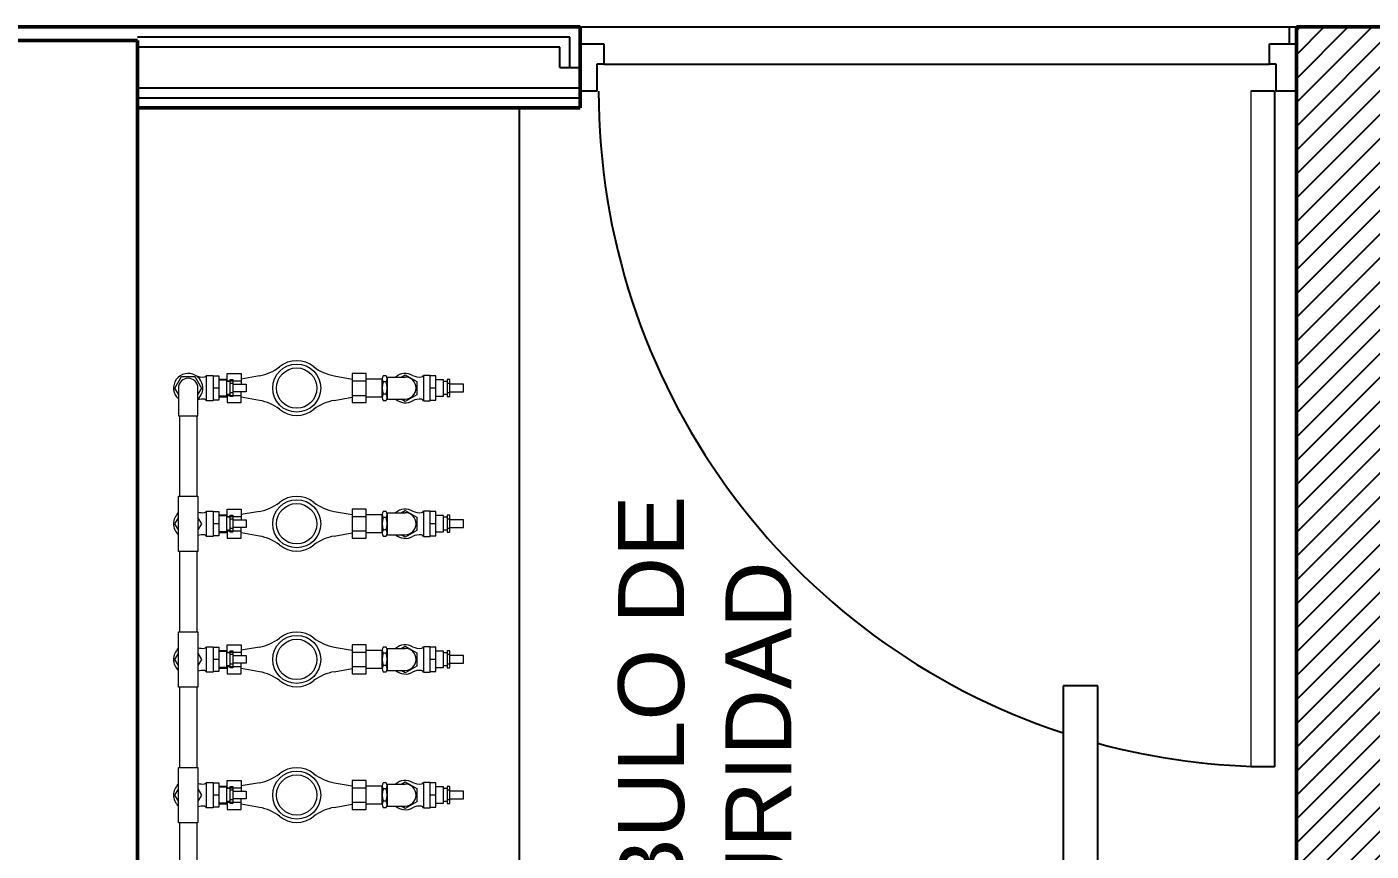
# Model space of a CAD drawing. Header units: millimetres. Extents: x -42700 to 155289, y -7931 to 68797.
# Drawn here: x 26446 to 28435, y 30535 to 31755 of the extents above; entities that cross this region are included whole.
import ezdxf

# ---------------------------------------------------------------- set-up
doc = ezdxf.new("R2010")
doc.units = ezdxf.units.MM
doc.layers.add('01 arquitectura', color=8, linetype='Continuous')
doc.styles.add('Arial_2', font='arial.ttf', dxfattribs={"height": 0.0975})

msp = doc.modelspace()

# ---------------------------------------------------------------- hatches: boundary and pattern name
at = {"layer": '01 arquitectura'}
h = msp.add_hatch(dxfattribs=at)
h.set_pattern_fill('_USER', color=9, scale=24.999937, angle=45, style=0, pattern_type=0)
h.set_pattern_definition([(45, (19924.695, 24939.628), (-17.677625, 17.677625), [])])
h.paths.add_polyline_path([(28624.673, 25699.626), (28624.673, 31754.61), (28324.674, 31754.61), (28324.674, 25949.625), (24154.684, 25949.625), (24154.684, 25699.626)])

# ---------------------------------------------------------------- linework, layer by layer
at = {"layer": '01 arquitectura', "color": 8, "lineweight": 50}
for p, q in [((27264.677, 31754.61), (25816.68, 31754.61)), ((27264.677, 31634.611), (27264.677, 31754.61)), ((28624.673, 31754.61), (28324.674, 31754.61)), ((28324.674, 31754.61), (28324.674, 25949.625)), ((26609.678, 31734.611), (26359.679, 31734.611)), ((26609.678, 29539.616), (26609.678, 31734.611)), ((26609.678, 31634.611), (27264.677, 31634.611))]:
    msp.add_line(p, q, dxfattribs=at)
at = {"layer": '01 arquitectura', "color": 8}
for p, q in [((28314.667, 31729.611), (28314.667, 31754.61)), ((27249.677, 31739.611), (26609.678, 31739.611)), ((27249.677, 31694.611), (27249.677, 31739.611)), ((27234.677, 31724.611), (26609.678, 31724.611)), ((27234.677, 31694.611), (27234.677, 31724.611)), ((27264.677, 31729.611), (27299.684, 31729.611)), ((27299.684, 31729.611), (27299.684, 31699.611)), ((28284.699, 31729.611), (28324.674, 31729.611)), ((28284.699, 31699.611), (28284.699, 31729.611)), ((27234.677, 31694.611), (27264.677, 31694.611)), ((27289.684, 31699.611), (27289.684, 31659.611)), ((27299.684, 31699.611), (27289.684, 31699.611)), ((27299.684, 31699.611), (28284.699, 31699.611)), ((28294.628, 31699.611), (28284.699, 31699.611)), ((28294.628, 31659.611), (28294.628, 31699.611)), ((26609.678, 31664.611), (27264.677, 31664.611)), ((27289.684, 31659.611), (27264.677, 31659.611)), ((28292.146, 31659.611), (28257.146, 31659.611)), ((28292.146, 31659.611), (28292.146, 30659.613)), ((28324.674, 31659.611), (28294.628, 31659.611)), ((26609.678, 31649.611), (27264.677, 31649.611)), ((27174.677, 31634.611), (27174.677, 29539.616)), ((27174.677, 31634.611), (27174.677, 29539.616)), ((27979.599, 30779.613), (27979.599, 30129.615)), ((28030.767, 30779.613), (27979.599, 30779.613)), ((28030.767, 30129.615), (28030.767, 30779.613)), ((28292.146, 30659.613), (28257.146, 30659.613))]:
    msp.add_line(p, q, dxfattribs=at)
at = {"layer": '01 arquitectura', "color": 8, "lineweight": 18}
for p, q in [((28257.146, 31659.611), (28257.146, 30659.613)), ((26665.035, 31220.021), (26674.86, 31237.039)), ((26674.86, 31237.039), (26694.51, 31237.039)), ((26694.51, 31237.039), (26704.335, 31220.021)), ((26711.705, 31201.199), (26711.705, 31238.843)), ((26711.705, 31238.843), (26721.743, 31238.843)), ((26721.743, 31238.843), (26721.743, 31201.199)), ((26721.743, 31238.09), (26729.975, 31238.09)), ((26729.975, 31238.09), (26729.975, 31201.952)), ((26729.975, 31233.171), (26742.557, 31233.171)), ((26742.557, 31229.658), (26742.557, 31241.453)), ((26742.557, 31241.453), (26763.136, 31241.453)), ((26763.136, 31241.453), (26763.136, 31225.743)), ((26790.039, 31238.191), (26763.136, 31233.473)), ((26900.562, 31238.191), (26927.465, 31233.473)), ((26948.044, 31241.453), (26927.465, 31241.453)), ((26927.465, 31241.453), (26927.465, 31198.589)), ((26948.044, 31198.589), (26948.044, 31241.453)), ((26971.92, 31233.171), (26948.044, 31233.171)), ((26971.92, 31206.871), (26971.92, 31233.171)), ((26977.792, 31238.341), (26973.175, 31238.341)), ((26978.686, 31236.283), (27005.784, 31236.283)), ((26979.047, 31236.283), (26979.047, 31203.759)), ((27000.047, 31236.283), (27005.915, 31239.671)), ((27005.915, 31239.671), (27022.933, 31229.846)), ((27042.974, 31238.843), (27032.935, 31238.843)), ((27032.935, 31238.843), (27032.935, 31201.199)), ((27042.974, 31201.199), (27042.974, 31238.843)), ((27051.205, 31238.09), (27042.974, 31238.09)), ((27051.205, 31201.952), (27051.205, 31238.09)), ((26670.197, 31211.079), (26665.035, 31220.021)), ((26670.197, 31220.021), (26670.197, 31179.158)), ((26699.141, 31179.158), (26699.141, 31220.021)), ((26704.335, 31220.021), (26699.141, 31211.024)), ((26729.975, 31220.021), (26721.743, 31220.021)), ((26729.975, 31232.102), (26741.218, 31232.132)), ((26741.218, 31232.132), (26741.218, 31207.91)), ((26746.839, 31229.658), (26741.218, 31229.658)), ((26742.557, 31230.737), (26763.136, 31230.737)), ((26746.839, 31207.473), (26746.839, 31232.616)), ((26746.839, 31232.616), (26750.654, 31232.569)), ((26750.654, 31227.048), (26746.839, 31227.048)), ((26750.654, 31212.994), (26746.839, 31212.994)), ((26750.654, 31232.569), (26750.654, 31207.473)), ((26750.654, 31225.743), (26770.731, 31225.743)), ((26770.731, 31214.299), (26750.654, 31214.299)), ((26763.136, 31198.589), (26763.136, 31214.299)), ((26770.731, 31225.743), (26770.731, 31214.299)), ((26927.465, 31230.737), (26948.044, 31230.737)), ((26979.047, 31229.181), (26971.92, 31229.181)), ((27022.933, 31229.846), (27022.933, 31210.196)), ((27051.205, 31220.021), (27042.974, 31220.021)), ((27062.448, 31232.132), (27051.205, 31232.132)), ((27062.448, 31207.91), (27062.448, 31232.132)), ((27068.07, 31229.658), (27062.448, 31229.658)), ((27068.07, 31232.569), (27068.07, 31207.426)), ((27071.884, 31232.569), (27068.07, 31232.569)), ((27071.884, 31227.048), (27068.07, 31227.048)), ((27071.884, 31212.994), (27068.07, 31212.994)), ((27071.884, 31207.473), (27071.884, 31232.569)), ((27091.961, 31225.743), (27071.884, 31225.743)), ((27071.884, 31214.299), (27091.961, 31214.299)), ((27091.961, 31214.299), (27091.961, 31225.743)), ((26721.743, 31201.199), (26711.705, 31201.199)), ((26729.975, 31201.952), (26721.743, 31201.952)), ((26741.218, 31207.91), (26729.975, 31207.91)), ((26729.975, 31206.871), (26742.557, 31206.871)), ((26746.839, 31210.384), (26741.218, 31210.384)), ((26742.557, 31210.384), (26742.557, 31198.589)), ((26742.557, 31209.305), (26763.136, 31209.305)), ((26742.557, 31198.589), (26763.136, 31198.589)), ((26750.654, 31207.473), (26746.839, 31207.473)), ((26790.039, 31201.851), (26763.136, 31206.569)), ((26900.562, 31201.851), (26927.465, 31206.569)), ((26927.465, 31209.305), (26948.044, 31209.305)), ((26927.465, 31198.589), (26948.044, 31198.589)), ((26948.044, 31206.871), (26971.92, 31206.871)), ((26979.047, 31210.861), (26971.92, 31210.861)), ((26973.175, 31201.701), (26977.792, 31201.701)), ((26978.686, 31203.759), (27005.784, 31203.759)), ((27005.915, 31200.371), (27000.047, 31203.759)), ((27022.933, 31210.196), (27005.915, 31200.371)), ((27032.935, 31201.199), (27042.974, 31201.199)), ((27042.974, 31201.952), (27051.205, 31201.952)), ((27051.205, 31207.94), (27062.448, 31207.91)), ((27068.07, 31210.384), (27062.448, 31210.384)), ((27068.07, 31207.426), (27071.884, 31207.473)), ((26670.197, 31179.158), (26699.141, 31179.158)), ((26671.835, 31179.158), (26671.835, 31060.114)), ((26697.661, 31179.158), (26697.661, 31060.114)), ((26670.197, 31019.252), (26670.197, 31060.114)), ((26670.197, 31060.114), (26699.141, 31060.114)), ((26699.141, 31060.114), (26699.141, 31019.252)), ((26711.705, 31000.429), (26711.705, 31038.074)), ((26711.705, 31038.074), (26721.743, 31038.074)), ((26721.743, 31038.074), (26721.743, 31000.429)), ((26721.743, 31037.321), (26729.975, 31037.321)), ((26729.975, 31037.321), (26729.975, 31001.182)), ((26742.557, 31028.888), (26742.557, 31040.684)), ((26742.557, 31040.684), (26763.136, 31040.684)), ((26763.136, 31040.684), (26763.136, 31024.973)), ((26790.039, 31037.421), (26763.136, 31032.703)), ((26900.562, 31037.421), (26927.465, 31032.703)), ((26948.044, 31040.684), (26927.465, 31040.684)), ((26927.465, 31040.684), (26927.465, 30997.819)), ((26948.044, 30997.819), (26948.044, 31040.684)), ((26977.792, 31037.572), (26973.175, 31037.572)), ((26978.686, 31035.514), (27005.784, 31035.514)), ((26979.047, 31035.514), (26979.047, 31002.989)), ((27000.047, 31035.514), (27005.915, 31038.902)), ((27005.915, 31038.902), (27022.933, 31029.077)), ((27042.974, 31038.074), (27032.935, 31038.074)), ((27032.935, 31038.074), (27032.935, 31000.429)), ((27042.974, 31000.429), (27042.974, 31038.074)), ((27051.205, 31037.321), (27042.974, 31037.321)), ((27051.205, 31001.182), (27051.205, 31037.321)), ((26665.035, 31019.252), (26670.197, 31028.193)), ((26670.197, 31010.31), (26665.035, 31019.252)), ((26670.197, 30978.389), (26670.197, 31019.252)), ((26699.141, 31028.249), (26704.335, 31019.252)), ((26699.141, 31019.252), (26699.141, 30978.389)), ((26704.335, 31019.252), (26699.141, 31010.254)), ((26729.975, 31019.252), (26721.743, 31019.252)), ((26729.975, 31032.402), (26742.557, 31032.402)), ((26729.975, 31031.333), (26741.218, 31031.363)), ((26741.218, 31031.363), (26741.218, 31007.14)), ((26746.839, 31028.888), (26741.218, 31028.888)), ((26742.557, 31029.968), (26763.136, 31029.968)), ((26746.839, 31006.703), (26746.839, 31031.847)), ((26746.839, 31031.847), (26750.654, 31031.8)), ((26750.654, 31026.278), (26746.839, 31026.278)), ((26750.654, 31031.8), (26750.654, 31006.703)), ((26750.654, 31024.973), (26770.731, 31024.973)), ((26770.731, 31024.973), (26770.731, 31013.53)), ((26927.465, 31029.968), (26948.044, 31029.968)), ((26971.92, 31032.402), (26948.044, 31032.402)), ((26971.92, 31006.101), (26971.92, 31032.402)), ((26979.047, 31028.412), (26971.92, 31028.412)), ((27022.933, 31029.077), (27022.933, 31009.426)), ((27051.205, 31019.252), (27042.974, 31019.252)), ((27062.448, 31031.363), (27051.205, 31031.363)), ((27062.448, 31007.14), (27062.448, 31031.363)), ((27068.07, 31028.888), (27062.448, 31028.888)), ((27068.07, 31031.8), (27068.07, 31006.656)), ((27071.884, 31031.8), (27068.07, 31031.8)), ((27071.884, 31026.278), (27068.07, 31026.278)), ((27071.884, 31006.703), (27071.884, 31031.8)), ((27091.961, 31024.973), (27071.884, 31024.973)), ((27091.961, 31013.53), (27091.961, 31024.973)), ((26721.743, 31000.429), (26711.705, 31000.429)), ((26729.975, 31001.182), (26721.743, 31001.182)), ((26741.218, 31007.14), (26729.975, 31007.14)), ((26729.975, 31006.101), (26742.557, 31006.101)), ((26746.839, 31009.615), (26741.218, 31009.615)), ((26742.557, 31009.615), (26742.557, 30997.819)), ((26742.557, 31008.536), (26763.136, 31008.536)), ((26742.557, 30997.819), (26763.136, 30997.819)), ((26750.654, 31012.225), (26746.839, 31012.225)), ((26750.654, 31006.703), (26746.839, 31006.703)), ((26770.731, 31013.53), (26750.654, 31013.53)), ((26763.136, 30997.819), (26763.136, 31013.53)), ((26790.039, 31001.082), (26763.136, 31005.8)), ((26900.562, 31001.082), (26927.465, 31005.8)), ((26927.465, 31008.536), (26948.044, 31008.536)), ((26927.465, 30997.819), (26948.044, 30997.819)), ((26948.044, 31006.101), (26971.92, 31006.101)), ((26979.047, 31010.091), (26971.92, 31010.091)), ((26973.175, 31000.931), (26977.792, 31000.931)), ((26978.686, 31002.989), (27005.784, 31002.989)), ((27005.915, 30999.601), (27000.047, 31002.989)), ((27022.933, 31009.426), (27005.915, 30999.601)), ((27032.935, 31000.429), (27042.974, 31000.429)), ((27042.974, 31001.182), (27051.205, 31001.182)), ((27051.205, 31007.17), (27062.448, 31007.14)), ((27068.07, 31009.615), (27062.448, 31009.615)), ((27071.884, 31012.225), (27068.07, 31012.225)), ((27068.07, 31006.656), (27071.884, 31006.703)), ((27071.884, 31013.53), (27091.961, 31013.53)), ((26699.141, 30978.389), (26670.197, 30978.389)), ((26671.835, 30978.389), (26671.835, 30859.345)), ((26697.661, 30978.389), (26697.661, 30859.345)), ((26670.197, 30818.482), (26670.197, 30859.345)), ((26670.197, 30859.345), (26699.141, 30859.345)), ((26699.141, 30859.345), (26699.141, 30818.482)), ((26711.705, 30799.66), (26711.705, 30837.304)), ((26711.705, 30837.304), (26721.743, 30837.304)), ((26721.743, 30837.304), (26721.743, 30799.66)), ((26721.743, 30836.551), (26729.975, 30836.551)), ((26729.975, 30836.551), (26729.975, 30800.413)), ((26742.557, 30828.119), (26742.557, 30839.914)), ((26742.557, 30839.914), (26763.136, 30839.914)), ((26763.136, 30839.914), (26763.136, 30824.204)), ((26790.039, 30836.652), (26763.136, 30831.934)), ((26900.562, 30836.652), (26927.465, 30831.934)), ((26948.044, 30839.914), (26927.465, 30839.914)), ((26927.465, 30839.914), (26927.465, 30797.05)), ((26948.044, 30797.05), (26948.044, 30839.914)), ((26977.792, 30836.802), (26973.175, 30836.802)), ((27000.047, 30834.744), (27005.915, 30838.132)), ((27005.915, 30838.132), (27022.933, 30828.307)), ((27042.974, 30837.304), (27032.935, 30837.304)), ((27032.935, 30837.304), (27032.935, 30799.66)), ((27042.974, 30799.66), (27042.974, 30837.304)), ((27051.205, 30836.551), (27042.974, 30836.551)), ((27051.205, 30800.413), (27051.205, 30836.551)), ((26665.035, 30818.482), (26670.197, 30827.424)), ((26670.197, 30809.541), (26665.035, 30818.482)), ((26670.197, 30777.62), (26670.197, 30818.482)), ((26699.141, 30827.479), (26704.335, 30818.482)), ((26699.141, 30818.482), (26699.141, 30777.62)), ((26704.335, 30818.482), (26699.141, 30809.485)), ((26729.975, 30818.482), (26721.743, 30818.482)), ((26729.975, 30831.632), (26742.557, 30831.632)), ((26729.975, 30830.563), (26741.218, 30830.593)), ((26741.218, 30830.593), (26741.218, 30806.371)), ((26746.839, 30828.119), (26741.218, 30828.119)), ((26742.557, 30829.198), (26763.136, 30829.198)), ((26746.839, 30805.934), (26746.839, 30831.077)), ((26746.839, 30831.077), (26750.654, 30831.03)), ((26750.654, 30825.509), (26746.839, 30825.509)), ((26750.654, 30831.03), (26750.654, 30805.934)), ((26750.654, 30824.204), (26770.731, 30824.204)), ((26770.731, 30824.204), (26770.731, 30812.76)), ((26927.465, 30829.198), (26948.044, 30829.198)), ((26971.92, 30831.632), (26948.044, 30831.632)), ((26971.92, 30805.332), (26971.92, 30831.632)), ((26979.047, 30827.642), (26971.92, 30827.642)), ((26978.686, 30834.744), (27005.784, 30834.744)), ((26979.047, 30834.744), (26979.047, 30802.22)), ((27022.933, 30828.307), (27022.933, 30808.657)), ((27051.205, 30818.482), (27042.974, 30818.482)), ((27062.448, 30830.593), (27051.205, 30830.593)), ((27062.448, 30806.371), (27062.448, 30830.593)), ((27068.07, 30828.119), (27062.448, 30828.119)), ((27068.07, 30831.03), (27068.07, 30805.887)), ((27071.884, 30831.03), (27068.07, 30831.03)), ((27071.884, 30825.509), (27068.07, 30825.509)), ((27071.884, 30805.934), (27071.884, 30831.03)), ((27091.961, 30824.204), (27071.884, 30824.204)), ((27091.961, 30812.76), (27091.961, 30824.204)), ((26721.743, 30799.66), (26711.705, 30799.66)), ((26729.975, 30800.413), (26721.743, 30800.413)), ((26741.218, 30806.371), (26729.975, 30806.371)), ((26729.975, 30805.332), (26742.557, 30805.332)), ((26746.839, 30808.845), (26741.218, 30808.845)), ((26742.557, 30808.845), (26742.557, 30797.05)), ((26742.557, 30807.766), (26763.136, 30807.766)), ((26742.557, 30797.05), (26763.136, 30797.05)), ((26750.654, 30811.455), (26746.839, 30811.455)), ((26750.654, 30805.934), (26746.839, 30805.934)), ((26770.731, 30812.76), (26750.654, 30812.76)), ((26763.136, 30797.05), (26763.136, 30812.76)), ((26790.039, 30800.313), (26763.136, 30805.031)), ((26900.562, 30800.313), (26927.465, 30805.031)), ((26927.465, 30807.766), (26948.044, 30807.766)), ((26927.465, 30797.05), (26948.044, 30797.05)), ((26948.044, 30805.332), (26971.92, 30805.332)), ((26979.047, 30809.322), (26971.92, 30809.322)), ((26973.175, 30800.162), (26977.792, 30800.162)), ((26978.686, 30802.22), (27005.784, 30802.22)), ((27005.915, 30798.832), (27000.047, 30802.22)), ((27022.933, 30808.657), (27005.915, 30798.832)), ((27032.935, 30799.66), (27042.974, 30799.66)), ((27042.974, 30800.413), (27051.205, 30800.413)), ((27051.205, 30806.401), (27062.448, 30806.371)), ((27068.07, 30808.845), (27062.448, 30808.845)), ((27071.884, 30811.455), (27068.07, 30811.455)), ((27068.07, 30805.887), (27071.884, 30805.934)), ((27071.884, 30812.76), (27091.961, 30812.76)), ((26699.141, 30777.62), (26670.197, 30777.62)), ((26671.835, 30777.62), (26671.835, 30658.575)), ((26697.661, 30777.62), (26697.661, 30658.575)), ((26670.197, 30617.713), (26670.197, 30658.575)), ((26670.197, 30658.575), (26699.141, 30658.575)), ((26699.141, 30658.575), (26699.141, 30617.713)), ((26711.705, 30598.891), (26711.705, 30636.535)), ((26711.705, 30636.535), (26721.743, 30636.535)), ((26721.743, 30636.535), (26721.743, 30598.891)), ((26742.557, 30627.35), (26742.557, 30639.145)), ((26742.557, 30639.145), (26763.136, 30639.145)), ((26763.136, 30639.145), (26763.136, 30623.435)), ((26948.044, 30639.145), (26927.465, 30639.145)), ((26927.465, 30639.145), (26927.465, 30596.281)), ((26948.044, 30596.281), (26948.044, 30639.145)), ((26977.792, 30636.033), (26973.175, 30636.033)), ((27000.047, 30633.975), (27005.915, 30637.363)), ((27005.915, 30637.363), (27022.933, 30627.538)), ((27042.974, 30636.535), (27032.935, 30636.535)), ((27032.935, 30636.535), (27032.935, 30598.891)), ((27042.974, 30598.891), (27042.974, 30636.535)), ((26665.035, 30617.713), (26670.197, 30626.654)), ((26670.197, 30608.771), (26665.035, 30617.713)), ((26670.197, 30576.85), (26670.197, 30617.713)), ((26699.141, 30626.71), (26704.335, 30617.713)), ((26699.141, 30617.713), (26699.141, 30576.85)), ((26704.335, 30617.713), (26699.141, 30608.715)), ((26721.743, 30635.782), (26729.975, 30635.782)), ((26729.975, 30617.713), (26721.743, 30617.713)), ((26729.975, 30635.782), (26729.975, 30599.643)), ((26729.975, 30630.863), (26742.557, 30630.863)), ((26729.975, 30629.794), (26741.218, 30629.824)), ((26741.218, 30629.824), (26741.218, 30605.601)), ((26746.839, 30627.35), (26741.218, 30627.35)), ((26742.557, 30628.429), (26763.136, 30628.429)), ((26746.839, 30605.165), (26746.839, 30630.308)), ((26746.839, 30630.308), (26750.654, 30630.261)), ((26750.654, 30624.74), (26746.839, 30624.74)), ((26750.654, 30630.261), (26750.654, 30605.165)), ((26750.654, 30623.435), (26770.731, 30623.435)), ((26790.039, 30635.882), (26763.136, 30631.164)), ((26770.731, 30623.435), (26770.731, 30611.991)), ((26900.562, 30635.882), (26927.465, 30631.164)), ((26927.465, 30628.429), (26948.044, 30628.429)), ((26971.92, 30630.863), (26948.044, 30630.863)), ((26971.92, 30604.562), (26971.92, 30630.863)), ((26979.047, 30626.873), (26971.92, 30626.873)), ((26978.686, 30633.975), (27005.784, 30633.975)), ((26979.047, 30633.975), (26979.047, 30601.45)), ((27022.933, 30627.538), (27022.933, 30607.888)), ((27051.205, 30635.782), (27042.974, 30635.782)), ((27051.205, 30617.713), (27042.974, 30617.713)), ((27051.205, 30599.643), (27051.205, 30635.782)), ((27062.448, 30629.824), (27051.205, 30629.824)), ((27062.448, 30605.601), (27062.448, 30629.824)), ((27068.07, 30627.35), (27062.448, 30627.35)), ((27068.07, 30630.261), (27068.07, 30605.117)), ((27071.884, 30630.261), (27068.07, 30630.261)), ((27071.884, 30624.74), (27068.07, 30624.74)), ((27071.884, 30605.165), (27071.884, 30630.261)), ((27091.961, 30623.435), (27071.884, 30623.435)), ((27091.961, 30611.991), (27091.961, 30623.435)), ((26721.743, 30598.891), (26711.705, 30598.891)), ((26729.975, 30599.643), (26721.743, 30599.643)), ((26741.218, 30605.601), (26729.975, 30605.601)), ((26729.975, 30604.562), (26742.557, 30604.562)), ((26746.839, 30608.076), (26741.218, 30608.076)), ((26742.557, 30608.076), (26742.557, 30596.281)), ((26742.557, 30606.997), (26763.136, 30606.997)), ((26742.557, 30596.281), (26763.136, 30596.281)), ((26750.654, 30610.686), (26746.839, 30610.686)), ((26750.654, 30605.165), (26746.839, 30605.165)), ((26770.731, 30611.991), (26750.654, 30611.991)), ((26763.136, 30596.281), (26763.136, 30611.991)), ((26790.039, 30599.543), (26763.136, 30604.261)), ((26900.562, 30599.543), (26927.465, 30604.261)), ((26927.465, 30606.997), (26948.044, 30606.997)), ((26927.465, 30596.281), (26948.044, 30596.281)), ((26948.044, 30604.562), (26971.92, 30604.562)), ((26979.047, 30608.553), (26971.92, 30608.553)), ((26973.175, 30599.392), (26977.792, 30599.392)), ((26978.686, 30601.45), (27005.784, 30601.45)), ((27005.915, 30598.062), (27000.047, 30601.45)), ((27022.933, 30607.888), (27005.915, 30598.062)), ((27032.935, 30598.891), (27042.974, 30598.891)), ((27042.974, 30599.643), (27051.205, 30599.643)), ((27051.205, 30605.631), (27062.448, 30605.601)), ((27068.07, 30608.076), (27062.448, 30608.076)), ((27071.884, 30610.686), (27068.07, 30610.686)), ((27068.07, 30605.117), (27071.884, 30605.165)), ((27071.884, 30611.991), (27091.961, 30611.991)), ((26699.141, 30576.85), (26670.197, 30576.85)), ((26671.835, 30576.85), (26671.835, 30457.806)), ((26697.661, 30576.85), (26697.661, 30457.806))]:
    msp.add_line(p, q, dxfattribs=at)
at = {"layer": '01 arquitectura', "color": 8}
msp.add_lwpolyline([(27264.677, 31754.61), (28324.674, 31754.61)], dxfattribs=at)
at = {"layer": '01 arquitectura', "color": 8, "lineweight": 18}
for centre, radius in [((26845.3, 31220.021), 35.586), ((26845.3, 31220.021), 29.864), ((26845.3, 31019.252), 35.586), ((26845.3, 31019.252), 29.864), ((26845.3, 30818.482), 35.586), ((26845.3, 30818.482), 29.864), ((26845.3, 30617.713), 35.586), ((26845.3, 30617.713), 29.864)]:
    msp.add_circle(centre, radius, dxfattribs=at)
at = {"layer": '01 arquitectura', "color": 8}
for start, end in [(180, 251.772106), (254.82466, 270)]:
    msp.add_arc((28292.146, 31659.611), 999.997, start, end, dxfattribs=at)
at = {"layer": '01 arquitectura', "color": 8, "lineweight": 18}
for centre, radius, start, end in [((26845.3, 31220.021), 40.455, 50.790696, 129.209304), ((26684.685, 31220.021), 21.667, 60.596437, 228.035706), ((26684.669, 31220.021), 14.472, 0, 180), ((26706.225, 31260.883), 24.565, 243.620867, 275.848566), ((26684.669, 31220.021), 21.651, 311.94532, 60.559377), ((26707.577, 31240.922), 4.622, 284.427812, 333.267895), ((26777.02, 31307.554), 70.575, 280.629626, 307.237294), ((26913.58, 31307.554), 70.575, 232.762706, 259.370374), ((26980.902, 31233.761), 8.983, 149.343863, 210.656137), ((26970.065, 31233.761), 8.983, 329.343863, 30.656137), ((27005.915, 31220.021), 21.667, 59.6654, 131.360699), ((27005.784, 31220.021), 16.262, 270, 90), ((27027.455, 31260.883), 24.565, 244.443546, 275.848566), ((27028.807, 31240.922), 4.622, 284.427812, 333.267895), ((27005.967, 31220.021), 34.047, 164.392703, 195.607297), ((26945, 31220.021), 34.047, 344.392703, 15.607297), ((26706.225, 31179.159), 24.565, 84.151434, 106.761932), ((26707.577, 31199.12), 4.622, 26.732105, 75.572188), ((26777.02, 31132.488), 70.575, 52.762706, 79.370374), ((26913.58, 31132.488), 70.575, 100.629626, 127.237294), ((26980.902, 31206.281), 8.983, 149.343863, 210.656137), ((26970.065, 31206.281), 8.983, 329.343863, 30.656137), ((27005.915, 31220.021), 21.667, 228.639301, 300.3346), ((27027.455, 31179.159), 24.565, 84.151434, 115.556454), ((27028.807, 31199.12), 4.622, 26.732105, 75.572188), ((26845.3, 31220.021), 40.455, 230.790696, 309.209304), ((26845.3, 31019.252), 40.455, 50.790696, 129.209304), ((26684.685, 31019.252), 21.667, 131.964294, 228.035706), ((26706.225, 31060.113), 24.565, 253.238068, 275.848566), ((26707.577, 31040.153), 4.622, 284.427812, 333.267895), ((26777.02, 31106.785), 70.575, 280.629626, 307.237294), ((26913.58, 31106.785), 70.575, 232.762706, 259.370374), ((26980.902, 31032.992), 8.983, 149.343863, 210.656137), ((26970.065, 31032.992), 8.983, 329.343863, 30.656137), ((27005.915, 31019.252), 21.667, 59.6654, 131.360699), ((27005.784, 31019.252), 16.262, 270, 90), ((27027.455, 31060.113), 24.565, 244.443546, 275.848566), ((27028.807, 31040.153), 4.622, 284.427812, 333.267895), ((27005.967, 31019.252), 34.047, 164.392703, 195.607297), ((26945, 31019.252), 34.047, 344.392703, 15.607297), ((26706.225, 30978.39), 24.565, 84.151434, 106.761932), ((26707.577, 30998.35), 4.622, 26.732105, 75.572188), ((26777.02, 30931.718), 70.575, 52.762706, 79.370374), ((26913.58, 30931.718), 70.575, 100.629626, 127.237294), ((26980.902, 31005.511), 8.983, 149.343863, 210.656137), ((26970.065, 31005.511), 8.983, 329.343863, 30.656137), ((27005.915, 31019.252), 21.667, 228.639301, 300.3346), ((27027.455, 30978.39), 24.565, 84.151434, 115.556454), ((27028.807, 30998.35), 4.622, 26.732105, 75.572188), ((26845.3, 31019.252), 40.455, 230.790696, 309.209304), ((26845.3, 30818.482), 40.455, 50.790696, 129.209304), ((26706.225, 30859.344), 24.565, 253.238068, 275.848566), ((26707.577, 30839.383), 4.622, 284.427812, 333.267895), ((26777.02, 30906.015), 70.575, 280.629626, 307.237294), ((26913.58, 30906.015), 70.575, 232.762706, 259.370374), ((26980.902, 30832.222), 8.983, 149.343863, 210.656137), ((26970.065, 30832.222), 8.983, 329.343863, 30.656137), ((27005.915, 30818.482), 21.667, 59.6654, 131.360699), ((27027.455, 30859.344), 24.565, 244.443546, 275.848566), ((27028.807, 30839.383), 4.622, 284.427812, 333.267895), ((26684.685, 30818.482), 21.667, 131.964294, 228.035706), ((27005.967, 30818.482), 34.047, 164.392703, 195.607297), ((26945, 30818.482), 34.047, 344.392703, 15.607297), ((27005.784, 30818.482), 16.262, 270, 90), ((26706.225, 30777.62), 24.565, 84.151434, 106.761932), ((26707.577, 30797.581), 4.622, 26.732105, 75.572188), ((26777.02, 30730.949), 70.575, 52.762706, 79.370374), ((26913.58, 30730.949), 70.575, 100.629626, 127.237294), ((26980.902, 30804.742), 8.983, 149.343863, 210.656137), ((26970.065, 30804.742), 8.983, 329.343863, 30.656137), ((27005.915, 30818.482), 21.667, 228.639301, 300.3346), ((27027.455, 30777.62), 24.565, 84.151434, 115.556454), ((27028.807, 30797.581), 4.622, 26.732105, 75.572188), ((26845.3, 30818.482), 40.455, 230.790696, 309.209304), ((26845.3, 30617.713), 40.455, 50.790696, 129.209304), ((26707.577, 30638.614), 4.622, 284.427812, 333.267895), ((26777.02, 30705.246), 70.575, 280.629626, 307.237294), ((26913.58, 30705.246), 70.575, 232.762706, 259.370374), ((26980.902, 30631.453), 8.983, 149.343863, 210.656137), ((26970.065, 30631.453), 8.983, 329.343863, 30.656137), ((27005.915, 30617.713), 21.667, 59.6654, 131.360699), ((27027.455, 30658.574), 24.565, 244.443546, 275.848566), ((27028.807, 30638.614), 4.622, 284.427812, 333.267895), ((26684.685, 30617.713), 21.667, 131.964294, 228.035706), ((26706.225, 30658.574), 24.565, 253.238068, 275.848566), ((27005.967, 30617.713), 34.047, 164.392703, 195.607297), ((26945, 30617.713), 34.047, 344.392703, 15.607297), ((27005.784, 30617.713), 16.262, 270, 90), ((26706.225, 30576.851), 24.565, 84.151434, 106.761932), ((26707.577, 30596.811), 4.622, 26.732105, 75.572188), ((26777.02, 30530.179), 70.575, 52.762706, 79.370374), ((26913.58, 30530.179), 70.575, 100.629626, 127.237294), ((26980.902, 30603.973), 8.983, 149.343863, 210.656137), ((26970.065, 30603.973), 8.983, 329.343863, 30.656137), ((27005.915, 30617.713), 21.667, 228.639301, 300.3346), ((27027.455, 30576.851), 24.565, 84.151434, 115.556454), ((27028.807, 30596.811), 4.622, 26.732105, 75.572188), ((26845.3, 30617.713), 40.455, 230.790696, 309.209304)]:
    msp.add_arc(centre, radius, start, end, dxfattribs=at)

# ---------------------------------------------------------------- texts
at = {"layer": '01 arquitectura', "color": 8, "attachment_point": 1, "rotation": 90, "style": 'Arial_2'}
for s, insert, char_height, width in [('VESTIBULO DE ', (27320.99, 30069.495), 97.49976, 1226.57881), ('SEGURIDAD', (27479.739, 30153.831), 97.4998, 974.04788)]:
    msp.add_mtext(s, dxfattribs=dict(at, insert=insert, char_height=char_height, width=width))

doc.saveas('drawing.dxf')
